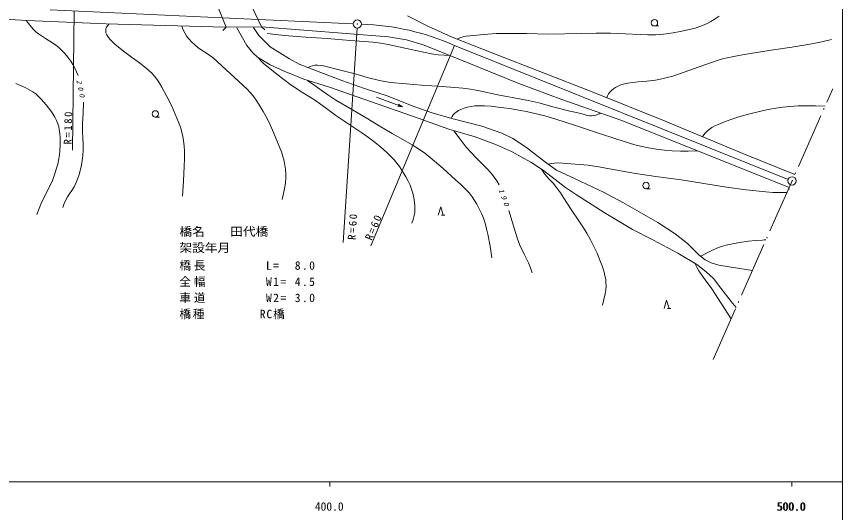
# Model space of a CAD drawing. Units: millimetres, scale not verified. Extents: x 62629 to 702629, y 4380 to 364380.
# Drawn here: x 422732 to 601629, y 182737 to 290206 of the extents above; entities that cross this region are included whole.
import ezdxf
from ezdxf.enums import TextEntityAlignment as Align

# ---------------------------------------------------------------- set-up
doc = ezdxf.new("R2010")
doc.units = ezdxf.units.MM
doc.header["$LTSCALE"] = 1000
doc.linetypes.add('DASHED', pattern=[7.5, 6, -1.5])
doc.linetypes.add('LONG_DASHED_DOTTED', pattern=[15.25, 12, -1.5, 0.25, -1.5])
doc.layers.add('S-SUV', color=7, linetype='Continuous', lineweight=13)
doc.styles.add('ＭＳ ゴシック', font='')
doc.styles.get('ＭＳ ゴシック').set_extended_font_data('MS Gothic')

msp = doc.modelspace()

# ---------------------------------------------------------------- linework, layer by layer
at = {"layer": 'S-SUV'}
for p, q in [((601629, 4380), (601629, 354380)), ((429993, 291625), (467269, 289920)), ((411474, 290116), (424992, 289357)), ((434832, 261247), (435211, 291387)), ((467269, 289920), (495640, 288633)), ((507443, 290388), (511793, 288135)), ((574886, 290297), (574032, 289683)), ((425638, 288341), (424837, 289365)), ((424992, 289357), (442112, 288615)), ((426421, 287422), (425638, 288341)), ((442112, 288615), (467925, 287870)), ((442502, 288261), (442211, 287882)), ((442834, 288594), (442502, 288261)), ((458711, 287647), (458542, 288141)), ((511793, 288135), (517091, 285723)), ((560903, 288151), (561798, 288151)), ((570717, 288028), (569722, 287717)), ((571688, 288394), (570717, 288028)), ((572433, 288731), (571688, 288394)), ((573140, 289116), (572433, 288731)), ((574032, 289683), (573140, 289116)), ((426938, 286899), (426421, 287422)), ((427492, 286424), (426938, 286899)), ((428984, 285440), (427492, 286424)), ((442096, 287602), (442041, 287306)), ((442041, 287306), (442045, 286977)), ((442045, 286977), (442109, 286656)), ((442211, 287882), (442096, 287602)), ((442109, 286656), (442270, 286263)), ((442270, 286263), (442487, 285891)), ((458917, 287167), (458711, 287647)), ((459258, 286518), (458917, 287167)), ((459646, 285910), (459258, 286518)), ((468142, 287882), (467447, 287164)), ((475789, 288005), (468142, 287882)), ((470446, 287774), (472587, 283934)), ((474092, 287847), (475200, 286112)), ((475789, 288005), (503292, 285829)), ((476507, 287309), (475789, 288005)), ((478892, 286294), (477056, 286501)), ((480719, 286101), (478892, 286294)), ((493508, 241268), (496482, 287694)), ((524788, 286398), (522461, 286188)), ((526640, 286508), (524788, 286398)), ((528499, 286558), (526640, 286508)), ((533185, 286506), (528499, 286558)), ((537868, 286394), (533185, 286506)), ((541513, 286433), (537868, 286394)), ((545149, 286531), (541513, 286433)), ((548254, 286587), (545149, 286531)), ((551360, 286583), (548254, 286587)), ((554579, 286474), (551360, 286583)), ((557789, 286305), (554579, 286474)), ((559458, 286250), (557789, 286305)), ((561116, 286255), (559458, 286250)), ((562282, 286314), (561116, 286255)), ((563430, 286432), (562282, 286314)), ((564951, 286659), (563430, 286432)), ((566459, 286944), (564951, 286659)), ((568104, 287302), (566459, 286944)), ((569722, 287717), (568104, 287302)), ((430500, 284513), (428984, 285440)), ((431214, 284014), (430500, 284513)), ((442487, 285891), (442856, 285394)), ((442856, 285394), (443271, 284935)), ((443271, 284935), (444013, 284247)), ((460111, 285307), (459646, 285910)), ((460617, 284751), (460111, 285307)), ((461283, 284113), (460617, 284751)), ((475200, 286112), (477674, 283601)), ((485378, 285746), (480719, 286101)), ((490042, 285451), (485378, 285746)), ((495017, 285020), (490042, 285451)), ((499984, 284621), (495017, 285020)), ((501598, 284422), (499984, 284621)), ((503292, 285829), (507207, 285156)), ((507207, 285156), (511061, 283994)), ((517091, 285723), (525908, 282283)), ((518470, 285438), (518183, 285296)), ((518768, 285559), (518470, 285438)), ((519453, 285769), (518768, 285559)), ((520139, 285918), (519453, 285769)), ((522461, 286188), (520139, 285918)), ((594995, 284299), (597136, 284748)), ((597136, 284748), (599272, 285231)), ((431884, 283473), (431214, 284014)), ((432567, 282838), (431884, 283473)), ((433202, 282167), (432567, 282838)), ((444013, 284247), (444816, 283584)), ((444816, 283584), (446225, 282476)), ((461988, 283523), (461283, 284113)), ((462907, 282867), (461988, 283523)), ((463853, 282266), (462907, 282867)), ((472587, 283934), (473916, 282346)), ((477674, 283601), (481846, 281017)), ((499497, 240534), (517613, 283953)), ((503195, 284165), (501598, 284422)), ((507220, 283305), (503195, 284165)), ((511222, 282388), (507220, 283305)), ((511061, 283994), (520666, 280079)), ((517613, 283953), (589866, 254922)), ((581686, 282210), (586157, 282926)), ((586157, 282926), (590646, 283583)), ((590646, 283583), (592821, 283911)), ((592821, 283911), (594995, 284299)), ((433861, 281380), (433202, 282167)), ((434465, 280566), (433861, 281380)), ((446225, 282476), (447668, 281418)), ((447668, 281418), (449069, 280404)), ((464601, 281769), (463853, 282266)), ((465312, 281224), (464601, 281769)), ((468996, 277853), (465312, 281224)), ((473916, 282346), (474913, 281386)), ((474913, 281386), (477645, 279725)), ((475654, 280616), (475224, 281197)), ((481846, 281017), (483950, 279909)), ((512640, 282123), (511222, 282388)), ((514065, 281918), (512640, 282123)), ((515377, 281799), (514065, 281918)), ((516690, 281740), (515377, 281799)), ((525908, 282283), (547437, 273866)), ((574482, 280670), (575902, 281073)), ((575902, 281073), (577347, 281420)), ((577347, 281420), (579505, 281844)), ((579505, 281844), (581686, 282210)), ((434958, 279798), (434465, 280566)), ((435398, 278999), (434958, 279798)), ((449069, 280404), (450442, 279336)), ((450442, 279336), (451259, 278642)), ((476125, 280071), (475654, 280616)), ((479131, 277706), (476125, 280071)), ((477645, 279725), (480673, 278358)), ((483950, 279909), (487716, 278469)), ((485878, 279172), (486360, 279388)), ((486360, 279388), (486869, 279549)), ((486869, 279549), (487370, 279635)), ((487370, 279635), (487892, 279661)), ((487892, 279661), (488544, 279624)), ((488544, 279624), (489186, 279528)), ((489186, 279528), (492643, 278669)), ((520666, 280079), (531509, 275674)), ((566343, 277770), (570405, 279250)), ((570405, 279250), (574482, 280670)), ((435759, 278228), (435398, 278999)), ((436056, 277452), (435759, 278228)), ((451259, 278642), (452043, 277897)), ((452043, 277897), (452618, 277273)), ((472680, 274478), (468996, 277853)), ((482166, 275395), (479131, 277706)), ((480673, 278358), (484993, 276623)), ((487716, 278469), (493218, 276327)), ((492643, 278669), (496072, 277756)), ((496072, 277756), (498704, 277015)), ((563374, 276895), (564867, 277304)), ((564867, 277304), (566343, 277770)), ((423569, 275294), (422564, 275703)), ((452618, 277273), (453146, 276610)), ((453146, 276610), (453698, 275792)), ((453698, 275792), (454208, 274931)), ((484993, 276623), (490532, 274887)), ((487108, 275398), (485782, 276376)), ((493218, 276327), (498129, 274592)), ((498704, 277015), (501356, 276331)), ((501356, 276331), (502531, 276102)), ((502531, 276102), (503725, 275930)), ((503725, 275930), (507097, 275611)), ((507097, 275611), (510482, 275350)), ((531509, 275674), (540869, 272248)), ((553657, 275374), (554395, 275602)), ((554395, 275602), (555150, 275771)), ((555150, 275771), (556255, 275939)), ((556255, 275939), (557384, 276051)), ((557384, 276051), (559241, 276209)), ((559241, 276209), (561095, 276428)), ((561095, 276428), (562235, 276631)), ((562235, 276631), (563374, 276895)), ((424623, 274813), (423569, 275294)), ((425647, 274279), (424623, 274813)), ((426300, 273877), (425647, 274279)), ((426909, 273432), (426300, 273877)), ((454208, 274931), (455315, 272865)), ((473363, 273752), (472680, 274478)), ((474001, 272986), (473363, 273752)), ((484695, 273759), (482166, 275395)), ((487252, 272178), (484695, 273759)), ((488445, 274433), (487108, 275398)), ((490168, 273232), (488445, 274433)), ((490532, 274887), (509731, 268168)), ((498129, 274592), (503224, 272967)), ((510482, 275350), (514953, 275028)), ((514953, 275028), (519423, 274645)), ((519423, 274645), (521055, 274430)), ((521055, 274430), (522679, 274154)), ((522679, 274154), (527331, 273196)), ((547437, 273866), (563251, 267509)), ((550959, 273450), (551237, 273823)), ((551237, 273823), (551565, 274162)), ((551565, 274162), (551998, 274516)), ((551998, 274516), (552477, 274828)), ((552477, 274828), (553052, 275128)), ((553052, 275128), (553657, 275374)), ((427498, 272897), (426909, 273432)), ((428047, 272317), (427498, 272897)), ((429123, 271054), (428047, 272317)), ((455315, 272865), (456365, 270781)), ((474667, 272063), (474001, 272986)), ((475285, 271102), (474667, 272063)), ((489603, 270500), (487252, 272178)), ((491924, 272082), (490168, 273232)), ((494145, 270754), (491924, 272082)), ((500725, 272718), (506336, 270614)), ((503224, 272967), (508809, 270678)), ((527331, 273196), (532008, 272295)), ((532008, 272295), (533919, 271912)), ((540869, 272248), (553838, 267660)), ((550575, 272604), (550738, 273036)), ((550738, 273036), (550959, 273450)), ((430138, 269770), (429123, 271054)), ((437147, 269300), (437242, 271603)), ((437241, 271623), (437240, 271642)), ((437242, 271603), (437241, 271623)), ((456365, 270781), (457128, 269058)), ((476164, 269612), (475285, 271102)), ((491913, 268778), (489603, 270500)), ((496396, 269476), (494145, 270754)), ((506336, 270614), (505299, 270698)), ((505500, 271234), (506336, 270614)), ((508809, 270678), (513165, 269164)), ((518967, 270059), (519672, 270329)), ((519672, 270329), (520396, 270542)), ((520396, 270542), (521194, 270710)), ((521194, 270710), (521999, 270818)), ((521999, 270818), (523035, 270866)), ((523035, 270866), (524067, 270853)), ((524067, 270853), (525562, 270756)), ((525562, 270756), (527064, 270598)), ((527064, 270598), (529530, 270266)), ((529530, 270266), (531981, 269876)), ((533919, 271912), (535826, 271469)), ((535826, 271469), (539210, 270555)), ((539210, 270555), (542609, 269699)), ((585563, 270064), (587199, 270356)), ((587199, 270356), (588745, 270572)), ((588745, 270572), (590307, 270730)), ((590307, 270730), (592011, 270833)), ((592011, 270833), (593718, 270875)), ((593718, 270875), (595787, 270867)), ((595787, 270867), (597868, 270816)), ((430610, 269089), (430138, 269770)), ((431036, 268371), (430610, 269089)), ((431382, 267677), (431036, 268371)), ((436989, 266988), (437147, 269300)), ((452788, 268422), (453684, 268422)), ((457128, 269058), (457838, 267308)), ((476988, 268095), (476164, 269612)), ((494699, 266855), (491913, 268778)), ((498860, 268026), (496396, 269476)), ((513165, 269164), (517301, 268020)), ((516863, 268141), (517060, 268528)), ((517060, 268528), (517309, 268884)), ((517309, 268884), (517621, 269217)), ((517621, 269217), (517971, 269504)), ((517971, 269504), (518449, 269805)), ((518449, 269805), (518967, 270059)), ((531981, 269876), (533505, 269581)), ((533505, 269581), (535024, 269226)), ((535024, 269226), (537171, 268662)), ((537171, 268662), (539300, 268040)), ((542609, 269699), (544018, 269395)), ((544018, 269395), (545450, 269024)), ((545450, 269024), (546149, 268834)), ((546149, 268834), (546844, 268706)), ((546844, 268706), (547270, 268685)), ((547270, 268685), (547691, 268724)), ((547691, 268724), (548192, 268845)), ((548192, 268845), (548688, 269027)), ((548688, 269027), (548967, 269151)), ((548967, 269151), (549245, 269285)), ((577633, 267948), (579215, 268438)), ((579215, 268438), (581575, 269106)), ((581575, 269106), (583952, 269716)), ((583952, 269716), (585563, 270064)), ((431668, 266971), (431382, 267677)), ((431867, 266332), (431668, 266971)), ((437017, 265382), (436989, 266988)), ((457838, 267308), (458231, 266238)), ((477731, 266582), (476988, 268095)), ((478420, 265043), (477731, 266582)), ((497513, 264986), (494699, 266855)), ((501294, 266525), (498860, 268026)), ((509731, 268168), (516396, 265777)), ((517301, 268020), (523492, 266432)), ((539300, 268040), (544044, 266498)), ((553838, 267660), (590058, 253131)), ((563251, 267509), (580015, 260540)), ((574007, 266502), (575032, 266982)), ((575032, 266982), (576072, 267403)), ((576072, 267403), (577633, 267948)), ((432003, 265690), (431867, 266332)), ((432111, 264811), (432003, 265690)), ((432158, 263931), (432111, 264811)), ((437103, 263784), (437017, 265382)), ((458231, 266238), (458566, 265151)), ((458566, 265151), (458775, 264237)), ((479292, 262967), (478420, 265043)), ((498977, 263959), (497513, 264986)), ((504083, 264882), (501294, 266525)), ((506901, 263292), (504083, 264882)), ((516396, 265777), (522045, 264152)), ((518850, 263624), (517483, 265464)), ((523492, 266432), (527849, 264955)), ((527849, 264955), (530249, 263774)), ((544044, 266498), (548796, 264953)), ((548796, 264953), (552722, 263646)), ((571590, 264574), (571908, 264964)), ((571908, 264964), (572310, 265375)), ((572310, 265375), (572755, 265744)), ((572755, 265744), (573359, 266144)), ((573359, 266144), (574007, 266502)), ((432174, 262504), (432158, 263931)), ((437157, 262522), (437103, 263784)), ((458775, 264237), (458927, 263300)), ((458927, 263300), (459042, 262173)), ((500404, 262885), (498977, 263959)), ((508458, 262371), (506901, 263292)), ((520139, 261903), (518850, 263624)), ((522045, 264152), (526698, 262380)), ((530249, 263774), (533202, 261817)), ((552722, 263646), (556673, 262395)), ((571324, 264153), (571590, 264574)), ((432129, 261085), (432174, 262504)), ((437092, 260123), (437150, 261271)), ((437150, 261271), (437157, 262522)), ((459042, 262173), (459097, 261029)), ((480107, 260873), (479292, 262967)), ((501641, 261887), (500404, 262885)), ((502833, 260848), (501641, 261887)), ((509982, 261400), (508458, 262371)), ((511187, 260562), (509982, 261400)), ((522380, 259527), (520139, 261903)), ((526698, 262380), (529941, 260977)), ((533202, 261817), (537116, 258789)), ((556673, 262395), (558149, 262043)), ((558149, 262043), (559650, 261747)), ((559650, 261747), (561339, 261473)), ((561339, 261473), (563045, 261257)), ((563045, 261257), (564776, 261097)), ((431908, 259355), (432048, 260212)), ((432048, 260212), (432129, 261085)), ((436973, 258980), (437092, 260123)), ((459097, 261029), (459099, 259394)), ((480438, 259877), (480107, 260873)), ((480709, 258874), (480438, 259877)), ((503694, 260026), (502833, 260848)), ((504504, 259169), (503694, 260026)), ((512348, 259680), (511187, 260562)), ((515120, 257283), (512348, 259680)), ((524670, 257186), (522380, 259527)), ((529941, 260977), (534150, 258651)), ((564776, 261097), (566513, 260998)), ((566513, 260998), (568207, 261002)), ((568207, 261002), (570020, 261071)), ((570020, 261071), (570080, 261092)), ((570080, 261092), (570145, 261119)), ((580015, 260540), (591302, 255947)), ((431352, 257127), (431660, 258234)), ((431660, 258234), (431908, 259355)), ((436601, 257051), (436816, 258004)), ((436816, 258004), (436973, 258980)), ((459041, 257758), (458865, 254529)), ((459099, 259394), (459041, 257758)), ((480875, 258012), (480709, 258874)), ((480981, 257140), (480875, 258012)), ((505122, 258437), (504504, 259169)), ((505686, 257676), (505122, 258437)), ((506412, 256575), (505686, 257676)), ((534150, 258651), (536882, 256805)), ((537116, 258789), (539664, 256943)), ((537892, 258227), (538570, 258373)), ((538570, 258373), (539266, 258460)), ((539266, 258460), (540111, 258483)), ((540111, 258483), (540973, 258447)), ((540973, 258447), (543765, 258243)), ((543765, 258243), (546531, 257980)), ((546531, 257980), (548840, 257611)), ((430498, 254666), (430951, 255880)), ((430951, 255880), (431352, 257127)), ((435933, 254967), (436294, 255996)), ((436294, 255996), (436601, 257051)), ((481036, 256171), (480981, 257140)), ((481031, 255211), (481036, 256171)), ((507088, 255439), (506412, 256575)), ((517845, 254846), (515120, 257283)), ((525437, 256317), (524670, 257186)), ((526157, 255409), (525437, 256317)), ((536708, 256696), (536459, 257091)), ((536966, 256319), (536708, 256696)), ((536882, 256805), (541655, 253177)), ((537522, 255619), (536966, 256319)), ((539664, 256943), (543735, 255004)), ((548840, 257611), (551150, 257180)), ((551150, 257180), (553953, 256662)), ((553953, 256662), (556775, 256201)), ((556775, 256201), (561715, 255501)), ((429361, 252265), (430498, 254666)), ((435195, 253296), (435589, 254114)), ((435589, 254114), (435933, 254967)), ((458865, 254529), (458694, 251287)), ((480838, 253196), (480964, 254195)), ((480964, 254195), (481031, 255211)), ((507563, 254549), (507088, 255439)), ((507984, 253632), (507563, 254549)), ((518964, 253818), (517845, 254846)), ((526734, 254593), (526157, 255409)), ((527261, 253742), (526734, 254593)), ((538128, 254956), (537522, 255619)), ((538951, 254070), (538128, 254956)), ((539720, 253154), (538951, 254070)), ((543735, 255004), (549901, 252124)), ((561715, 255501), (566670, 254833)), ((566670, 254833), (571591, 254039)), ((571591, 254039), (576521, 253241)), ((428169, 249886), (429361, 252265)), ((434242, 251809), (434742, 252533)), ((434742, 252533), (435195, 253296)), ((480581, 251854), (480838, 253196)), ((508292, 252780), (507984, 253632)), ((508541, 251916), (508292, 252780)), ((520035, 252752), (518964, 253818)), ((520739, 251973), (520035, 252752)), ((540539, 251997), (539720, 253154)), ((541655, 253177), (544018, 251589)), ((559062, 252902), (559957, 252902)), ((576521, 253241), (580784, 252687)), ((580784, 252687), (585057, 252192)), ((433068, 249658), (433428, 250501)), ((433428, 250501), (433805, 251164)), ((433805, 251164), (434242, 251809)), ((480264, 250524), (480581, 251854)), ((508761, 250917), (508541, 251916)), ((508921, 249910), (508761, 250917)), ((521396, 251156), (520739, 251973)), ((521943, 250368), (521396, 251156)), ((541304, 250812), (540539, 251997)), ((542889, 248367), (541304, 250812)), ((544018, 251589), (550036, 247749)), ((549901, 252124), (554073, 249872)), ((585057, 252192), (586531, 252092)), ((586531, 252092), (588004, 252052)), ((588004, 252052), (588791, 252053)), ((588791, 252053), (589589, 252067)), ((427635, 248606), (428169, 249886)), ((432767, 248797), (433068, 249658)), ((508997, 249125), (508921, 249910)), ((509014, 248342), (508997, 249125)), ((514057, 247171), (514606, 248966)), ((514606, 248966), (515155, 247171)), ((522435, 249555), (521943, 250368)), ((522964, 248553), (522435, 249555)), ((554073, 249872), (561642, 245552)), ((427157, 247301), (427635, 248606)), ((508625, 246249), (508868, 247110)), ((508868, 247110), (508970, 247716)), ((508970, 247716), (509014, 248342)), ((514781, 247171), (515501, 247171)), ((523434, 247536), (522964, 248553)), ((523855, 246489), (523434, 247536)), ((530077, 245801), (529384, 248205)), ((544523, 245954), (542889, 248367)), ((550036, 247749), (556156, 244047)), ((508322, 245399), (508625, 246249)), ((524220, 245423), (523855, 246489)), ((524551, 244232), (524220, 245423)), ((530826, 243412), (530077, 245801)), ((545419, 244621), (544523, 245954)), ((561642, 245552), (565408, 243115)), ((524825, 243024), (524551, 244232)), ((531275, 242011), (530826, 243412)), ((546258, 243263), (545419, 244621)), ((556156, 244047), (560587, 241832)), ((525293, 240468), (524825, 243024)), ((531780, 240632), (531275, 242011)), ((547053, 241820), (546258, 243263)), ((547796, 240346), (547053, 241820)), ((560587, 241832), (565978, 238952)), ((565408, 243115), (568067, 241048)), ((581279, 241495), (582785, 241661)), ((582785, 241661), (584299, 241768)), ((584299, 241768), (584678, 241788)), ((584678, 241788), (585057, 241806)), ((525699, 237915), (525293, 240468)), ((532669, 238722), (531780, 240632)), ((548460, 238904), (547796, 240346)), ((568067, 241048), (570541, 238573)), ((573466, 239576), (574429, 239992)), ((574429, 239992), (575413, 240351)), ((575413, 240351), (576418, 240644)), ((576418, 240644), (577449, 240882)), ((577449, 240882), (579360, 241218)), ((579360, 241218), (581279, 241495)), ((533614, 236835), (532669, 238722)), ((549065, 237447), (548460, 238904)), ((565978, 238952), (570076, 236478)), ((570541, 238573), (571870, 237503)), ((570940, 238252), (572188, 238940)), ((572188, 238940), (573466, 239576)), ((534039, 235780), (533614, 236835)), ((549550, 236150), (549065, 237447)), ((549976, 234839), (549550, 236150)), ((570079, 235913), (569658, 236730)), ((570076, 236478), (572107, 234854)), ((571870, 237503), (573199, 236801)), ((573199, 236801), (574879, 236358)), ((574879, 236358), (577095, 235989)), ((534409, 234702), (534039, 235780)), ((550188, 234024), (549976, 234839)), ((570528, 235114), (570079, 235913)), ((571888, 233144), (570528, 235114)), ((572107, 234854), (573685, 233414)), ((577095, 235989), (582119, 235152)), ((550340, 233200), (550188, 234024)), ((550407, 232496), (550340, 233200)), ((573301, 231205), (571888, 233144)), ((573685, 233414), (575310, 231346)), ((550237, 230140), (550355, 230956)), ((550355, 230956), (550414, 231786)), ((550414, 231786), (550407, 232496)), ((575434, 227981), (573301, 231205)), ((575310, 231346), (577525, 228429)), ((549967, 228898), (550237, 230140)), ((549640, 227675), (549967, 228898)), ((562985, 226916), (563534, 228711)), ((563534, 228711), (564083, 226916)), ((577515, 224725), (575434, 227981)), ((577525, 228429), (578599, 227180)), ((563709, 226916), (564429, 226916)), ((62629, 189380), (601629, 189380)), ((490629, 189380), (490629, 188380)), ((590629, 189380), (590629, 188380))]:
    msp.add_line(p, q, dxfattribs=at)
at = {"layer": 'S-SUV', "linetype": 'DASHED'}
for p, q in [((466430, 292165), (468142, 287882)), ((473770, 292226), (475789, 288005))]:
    msp.add_line(p, q, dxfattribs=at)
at = {"layer": 'S-SUV', "linetype": 'LONG_DASHED_DOTTED'}
msp.add_line((573600, 215860), (599506, 274526), dxfattribs=at)
at = {"layer": 'S-SUV'}
for centre, radius in [((496539, 288593), 896), ((496539, 288593), 27), ((560903, 288840), 688), ((452788, 269111), 688), ((559062, 253590), 688), ((590701, 254587), 896), ((590701, 254587), 27), ((590063, 252843), 31.3), ((590063, 252843), 25), ((590063, 252843), 18.8), ((590063, 252843), 12.5), ((590063, 252843), 6.2)]:
    msp.add_circle(centre, radius, dxfattribs=at)
msp.add_arc((495504, 233711), 54892, 66.24814, 87.97972, dxfattribs=at)

# ---------------------------------------------------------------- texts
at = {"layer": 'S-SUV', "style": 'ＭＳ ゴシック', "width": 1.1}
for s, p in [('橋名\u3000\u3000田代橋', (458016, 242122)), ('架設年月\u3000\u3000', (458016, 238622))]:
    msp.add_text(s, height=1833, dxfattribs=at).set_placement(p, align=Align.BOTTOM_LEFT)
at = {"layer": 'S-SUV', "style": 'ＭＳ ゴシック'}
for s, p in [('400.0', (487348, 182575)), ('500.0', (587348, 182575)), ('500.0', (587504, 182575))]:
    msp.add_text(s, height=1833, dxfattribs=at).set_placement(p, align=Align.BOTTOM_LEFT)
at = {"layer": 'S-SUV', "attachment_point": 7, "style": 'ＭＳ ゴシック'}
for s, insert, char_height, rotation in [('\\T1.73;\\Q15;200', (435673, 276382), 1100, 281.9), ('\\T1.3;R=180', (434679, 262478), 1686, 88.9), ('\\T1.73;\\Q15;190', (527125, 252662), 1100, 289.9), ('\\T1.3;R=60', (496166, 241759), 1686, 85.9), ('\\T1.3;R=60', (499706, 241551), 1686, 66.8)]:
    msp.add_mtext(s, dxfattribs=dict(at, insert=insert, char_height=char_height, rotation=rotation))
at = {"layer": 'S-SUV', "char_height": 1833, "attachment_point": 7, "style": 'ＭＳ ゴシック'}
for s, insert in [('\\T1.25;橋長\u3000\u3000\u3000\u3000L=\\~\\~8.0', (458016, 235122)), ('\\T1.25;全幅\u3000\u3000\u3000\u3000W1=\\~4.5', (458016, 231622)), ('\\T1.25;車道\u3000\u3000\u3000\u3000W2=\\~3.0', (458016, 228122)), ('\\T1.16;橋種\u3000\u3000\u3000\u3000RC橋', (458016, 224622))]:
    msp.add_mtext(s, dxfattribs=dict(at, insert=insert))

doc.saveas('drawing.dxf')
